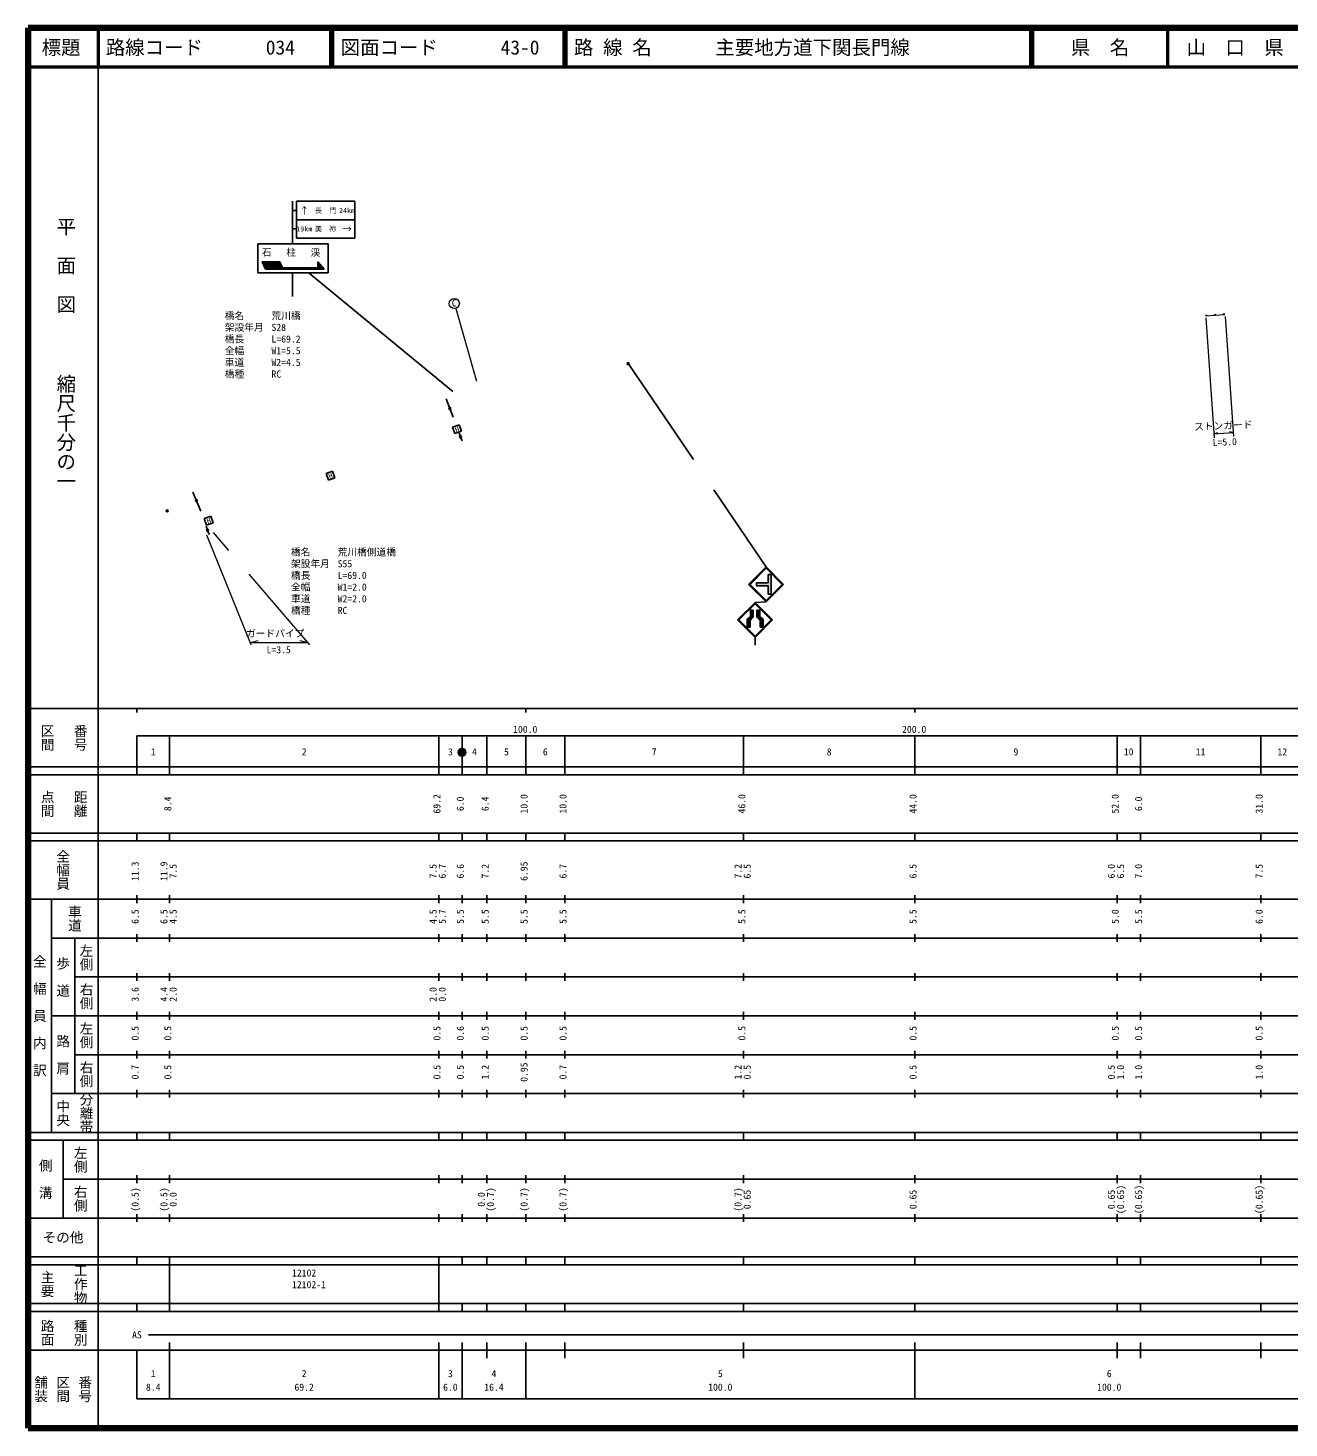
# Model space of a CAD drawing. Units: millimetres on the paper, with parts at other scales. Extents: x 40 to 680, y 20 to 380.
# Drawn here: x 40 to 364.2, y 20 to 380 of the extents above; entities that cross this region are included whole.
import ezdxf
from ezdxf.enums import TextEntityAlignment as Align

# ---------------------------------------------------------------- set-up
doc = ezdxf.new("R2010")
doc.units = ezdxf.units.MM
doc.header["$PDMODE"] = 32
doc.header["$PDSIZE"] = 0.5
for name, color, linetype, lineweight in [('M-BGD', 7, 'Continuous', 25), ('M-STR-HTXT', 7, 'Continuous', 13), ('M-STR-STR1', 1, 'Continuous', 25), ('M-STR-STRC', 7, 'Continuous', 25), ('M-TTL', 2, 'Continuous', 140), ('M-TTL-BAND', 7, 'Continuous', 25), ('M-TTL-LINE', 7, 'Continuous', 50), ('M-TTL-TXT', 7, 'Continuous', 50)]:
    doc.layers.add(name, color=color, linetype=linetype, lineweight=lineweight)
doc.layers.add('M-OTRS', color=6, linetype='Continuous')
doc.styles.add('@ＭＳ ゴシック', font='')
doc.styles.add('ＭＳ ゴシック', font='')
doc.styles.get('@ＭＳ ゴシック').set_extended_font_data('@MS Gothic')
doc.styles.get('ＭＳ ゴシック').set_extended_font_data('MS Gothic')

msp = doc.modelspace()

# ---------------------------------------------------------------- hatches: boundary and pattern name
at = {"layer": 'M-STR-STRC'}
for points in [[(227.289, 237.304), (230.289, 237.304), (230.289, 239.429), (231.039, 239.429), (231.039, 234.429), (230.289, 234.429), (230.289, 236.554), (227.289, 236.554)], [(225.727, 228.78), (225.727, 230.292), (226.477, 230.292), (226.477, 228.47), (225.644, 227.637), (225.644, 225.928), (224.894, 225.928), (224.894, 227.947)], [(227.394, 230.292), (228.144, 230.292), (228.144, 228.78), (228.977, 227.947), (228.977, 225.928), (228.227, 225.928), (228.227, 227.636), (227.394, 228.47)]]:
    msp.add_hatch(color=256, dxfattribs=at).paths.add_polyline_path(points)
at = {"layer": 'M-TTL-BAND'}
msp.add_hatch(color=256, dxfattribs=at).paths.add_polyline_path([(152.57, 193.745, 1), (150.57, 193.745, 1)])

# ---------------------------------------------------------------- linework, layer by layer
at = {"layer": 'M-BGD'}
for p, q in [((149.16, 277.386), (150.858, 277.986)), ((149.76, 275.689), (149.16, 277.386)), ((150.858, 277.986), (151.457, 276.288)), ((151.457, 276.288), (149.76, 275.689)), ((116.633, 265.42), (118.331, 266.019)), ((117.233, 263.723), (116.633, 265.42)), ((118.93, 264.322), (117.233, 263.723)), ((118.331, 266.019), (118.93, 264.322)), ((85.332, 253.868), (87.029, 254.467)), ((85.932, 252.17), (85.332, 253.868)), ((87.629, 252.77), (85.932, 252.17)), ((87.029, 254.467), (87.629, 252.77))]:
    msp.add_line(p, q, dxfattribs=at)
msp.add_circle((194.299, 293.687), 0.25, dxfattribs=at)
at = {"layer": 'M-OTRS'}
for p in [(148.486, 282.189), (151.233, 274.879), (75.79, 255.831), (83.286, 258.468), (86.172, 250.836)]:
    msp.add_point(p, dxfattribs=at)
at = {"layer": 'M-STR-HTXT'}
for p, q in [((149.979, 307.9), (155.343, 289.194)), ((347.754, 306.26), (342.775, 305.906)), ((342.805, 305.473), (344.996, 274.608)), ((347.785, 305.827), (349.975, 274.962)), ((344.922, 275.655), (345.905, 275.964)), ((344.922, 275.655), (349.905, 275.949)), ((349.905, 275.949), (348.892, 276.14)), ((85.907, 249.638), (97.285, 221.492)), ((87.637, 250.237), (91.583, 245.633)), ((96.78, 239.57), (112.389, 221.359)), ((97.1, 221.95), (99.214, 222.49)), ((97.1, 221.95), (111.882, 221.95)), ((111.882, 221.95), (109.894, 222.457))]:
    msp.add_line(p, q, dxfattribs=at)
msp.add_circle((149.609, 309.174), 1.3, dxfattribs=at)
for centre in [(343.024, 305.924), (345.26, 306.083), (347.504, 306.242)]:
    msp.add_arc(centre, 0.25, 4.06018, 184.06018, dxfattribs=at)
at = {"layer": 'M-STR-STR1'}
for p, q in [((147.503, 284.602), (149.346, 279.942)), ((151.592, 273.875), (150.888, 275.819)), ((82.352, 260.667), (84.397, 255.773)), ((85.776, 251.859), (86.555, 249.781))]:
    msp.add_line(p, q, dxfattribs=at)
at = {"layer": 'M-STR-STRC'}
for p, q in [((108.026, 335.457), (108.026, 324.509)), ((109.026, 335.457), (124.026, 335.457)), ((109.026, 335.457), (109.026, 325.957)), ((124.026, 335.457), (124.026, 325.957)), ((108.026, 333.082), (109.026, 333.082)), ((108.026, 328.332), (109.026, 328.332)), ((124.026, 330.707), (109.026, 330.707)), ((99.111, 324.509), (117.164, 324.509)), ((124.026, 325.957), (109.026, 325.957)), ((117.164, 317.04), (117.164, 324.509)), ((105.44, 318.001), (101.069, 318.001)), ((116.149, 318.001), (105.279, 318.001)), ((108.027, 317.04), (108.043, 310.995)), ((149.214, 286.492), (112.418, 316.834)), ((194.598, 293.421), (211.093, 269.021)), ((216.365, 261.222), (229.864, 241.254)), ((225.29, 236.93), (229.79, 241.43)), ((234.29, 236.929), (229.79, 241.43)), ((225.643, 236.93), (229.79, 241.076)), ((233.937, 236.929), (229.79, 241.076)), ((231.039, 239.429), (230.289, 239.429)), ((230.289, 237.304), (230.289, 239.429)), ((231.039, 234.429), (231.039, 239.429)), ((225.29, 236.93), (229.79, 232.429)), ((225.643, 236.93), (229.79, 232.782)), ((227.289, 236.554), (227.289, 237.304)), ((230.289, 237.304), (227.289, 237.304)), ((230.289, 236.554), (227.289, 236.554)), ((229.79, 232.782), (233.937, 236.929)), ((229.79, 232.429), (234.29, 236.929)), ((230.289, 234.429), (230.289, 236.554)), ((231.039, 234.429), (230.289, 234.429)), ((222.436, 227.792), (226.936, 232.292)), ((222.79, 227.792), (226.936, 231.939)), ((226.936, 232.292), (229.79, 232.429)), ((231.436, 227.792), (226.936, 232.292)), ((231.083, 227.792), (226.936, 231.939)), ((222.436, 227.792), (226.936, 223.292)), ((222.79, 227.792), (226.936, 223.645)), ((224.894, 227.947), (225.727, 228.78)), ((224.894, 227.947), (224.894, 225.928)), ((225.644, 227.637), (226.477, 228.47)), ((225.644, 227.637), (225.644, 225.928)), ((225.727, 230.292), (225.727, 228.78)), ((225.727, 230.292), (226.477, 230.292)), ((226.477, 230.292), (226.477, 228.47)), ((226.936, 223.645), (231.083, 227.792)), ((226.936, 223.292), (231.436, 227.792)), ((227.394, 230.292), (227.394, 228.47)), ((227.394, 230.292), (228.144, 230.292)), ((228.227, 227.636), (227.394, 228.47)), ((228.144, 230.292), (228.144, 228.78)), ((228.977, 227.947), (228.144, 228.78)), ((228.227, 227.636), (228.227, 225.928)), ((228.977, 227.947), (228.977, 225.928)), ((224.894, 225.928), (225.644, 225.928)), ((226.936, 223.292), (226.936, 221.292)), ((228.227, 225.928), (228.977, 225.928))]:
    msp.add_line(p, q, dxfattribs=at)
for points in [[(99.111, 324.509), (99.111, 317.04), (110.424, 317.04), (117.164, 317.04)], [(105.447, 318.337), (104.73, 319.907), (100.245, 319.907), (101.069, 318.001)], [(105.443, 318.137), (105.377, 318.137), (104.661, 319.707), (100.489, 319.707), (101.227, 318.001)], [(105.279, 318.001), (104.592, 319.507), (100.733, 319.507), (101.339, 318.107)], [(105.118, 318.001), (104.523, 319.307), (100.978, 319.307), (101.41, 318.307)], [(104.958, 318.001), (104.453, 319.107), (101.222, 319.107), (101.482, 318.507)], [(104.156, 318.001), (104.107, 318.107), (101.339, 318.107)], [(104.316, 318.001), (104.176, 318.307), (101.41, 318.307)], [(104.797, 318.001), (104.384, 318.907), (101.466, 318.907), (101.553, 318.707)], [(104.477, 318.001), (104.246, 318.507), (101.482, 318.507)], [(104.637, 318.001), (104.315, 318.707), (101.553, 318.707)], [(115.93, 318.001), (114.669, 319.448), (114.669, 318.137), (105.377, 318.137)], [(116.149, 318.001), (114.537, 319.85), (114.537, 318.337), (105.447, 318.337)], [(115.711, 318.001), (114.801, 319.045), (114.801, 318.001)], [(115.493, 318.001), (114.933, 318.643), (114.933, 318.001)], [(115.274, 318.001), (115.065, 318.241), (115.065, 318.001)]]:
    msp.add_lwpolyline(points, dxfattribs=at)
at = {"layer": 'M-TTL'}
for p, q in [((40, 380), (40, 20)), ((680, 380), (40, 380)), ((40, 20), (680, 20))]:
    msp.add_line(p, q, dxfattribs=at)
at = {"layer": 'M-TTL-BAND'}
for p, q in [((58, 370), (58, 20)), ((40, 205), (579, 205)), ((68, 205), (68, 204)), ((168, 205), (168, 204)), ((268, 205), (268, 204)), ((68, 198), (579, 198)), ((68, 198), (68, 188)), ((76.4, 188), (76.4, 198)), ((145.6, 188), (145.6, 198)), ((151.6, 188), (151.6, 198)), ((158, 188), (158, 198)), ((168, 188), (168, 198)), ((178, 188), (178, 198)), ((224, 188), (224, 198)), ((268, 188), (268, 198)), ((320, 188), (320, 198)), ((326, 188), (326, 198)), ((357, 188), (357, 198)), ((40, 190), (579, 190)), ((40, 188), (579, 188)), ((40, 173), (579, 173)), ((68, 171), (68, 173)), ((76.4, 171), (76.4, 173)), ((145.6, 171), (145.6, 173)), ((151.6, 171), (151.6, 173)), ((158, 171), (158, 173)), ((168, 171), (168, 173)), ((178, 171), (178, 173)), ((224, 171), (224, 173)), ((268, 171), (268, 173)), ((320, 171), (320, 173)), ((326, 171), (326, 173)), ((357, 171), (357, 173)), ((40, 171), (579, 171)), ((40, 156), (579, 156)), ((46, 96), (46, 156)), ((68, 155), (68, 157)), ((76.4, 155), (76.4, 157)), ((145.6, 155), (145.6, 157)), ((151.6, 155), (151.6, 157)), ((158, 155), (158, 157)), ((168, 155), (168, 157)), ((178, 155), (178, 157)), ((224, 155), (224, 157)), ((268, 155), (268, 157)), ((320, 155), (320, 157)), ((326, 155), (326, 157)), ((357, 155), (357, 157)), ((46, 146), (579, 146)), ((52, 146), (52, 106)), ((68, 145), (68, 147)), ((76.4, 145), (76.4, 147)), ((145.6, 145), (145.6, 147)), ((151.6, 145), (151.6, 147)), ((158, 145), (158, 147)), ((168, 145), (168, 147)), ((178, 145), (178, 147)), ((224, 145), (224, 147)), ((268, 145), (268, 147)), ((320, 145), (320, 147)), ((326, 145), (326, 147)), ((357, 145), (357, 147)), ((68, 135), (68, 137)), ((76.4, 135), (76.4, 137)), ((145.6, 135), (145.6, 137)), ((151.6, 135), (151.6, 137)), ((158, 135), (158, 137)), ((168, 135), (168, 137)), ((178, 135), (178, 137)), ((224, 135), (224, 137)), ((268, 135), (268, 137)), ((320, 135), (320, 137)), ((326, 135), (326, 137)), ((357, 135), (357, 137)), ((52, 136), (579, 136)), ((46, 126), (579, 126)), ((68, 125), (68, 127)), ((76.4, 125), (76.4, 127)), ((145.6, 125), (145.6, 127)), ((151.6, 125), (151.6, 127)), ((158, 125), (158, 127)), ((168, 125), (168, 127)), ((178, 125), (178, 127)), ((224, 125), (224, 127)), ((268, 125), (268, 127)), ((320, 125), (320, 127)), ((326, 125), (326, 127)), ((357, 125), (357, 127)), ((52, 116), (579, 116)), ((68, 115), (68, 117)), ((76.4, 115), (76.4, 117)), ((145.6, 115), (145.6, 117)), ((151.6, 115), (151.6, 117)), ((158, 115), (158, 117)), ((168, 115), (168, 117)), ((178, 115), (178, 117)), ((224, 115), (224, 117)), ((268, 115), (268, 117)), ((320, 115), (320, 117)), ((326, 115), (326, 117)), ((357, 115), (357, 117)), ((46, 106), (579, 106)), ((68, 105), (68, 107)), ((76.4, 105), (76.4, 107)), ((145.6, 105), (145.6, 107)), ((151.6, 105), (151.6, 107)), ((158, 105), (158, 107)), ((168, 105), (168, 107)), ((178, 105), (178, 107)), ((224, 105), (224, 107)), ((268, 105), (268, 107)), ((320, 105), (320, 107)), ((326, 105), (326, 107)), ((357, 105), (357, 107)), ((40, 96), (579, 96)), ((40, 94), (579, 94)), ((49, 94), (49, 74)), ((68, 94), (68, 96)), ((76.4, 94), (76.4, 96)), ((145.6, 94), (145.6, 96)), ((151.6, 94), (151.6, 96)), ((158, 94), (158, 96)), ((168, 94), (168, 96)), ((178, 94), (178, 96)), ((224, 94), (224, 96)), ((268, 94), (268, 96)), ((320, 94), (320, 96)), ((326, 94), (326, 96)), ((357, 94), (357, 96)), ((49, 84), (579, 84)), ((68, 83), (68, 85)), ((76.4, 83), (76.4, 85)), ((145.6, 83), (145.6, 85)), ((151.6, 83), (151.6, 85)), ((158, 83), (158, 85)), ((168, 83), (168, 85)), ((178, 83), (178, 85)), ((224, 83), (224, 85)), ((268, 83), (268, 85)), ((320, 83), (320, 85)), ((326, 83), (326, 85)), ((357, 83), (357, 85)), ((40, 74), (579, 74)), ((68, 73), (68, 75)), ((76.4, 73), (76.4, 75)), ((145.6, 73), (145.6, 75)), ((151.6, 73), (151.6, 75)), ((158, 73), (158, 75)), ((168, 73), (168, 75)), ((178, 73), (178, 75)), ((224, 73), (224, 75)), ((268, 73), (268, 75)), ((320, 73), (320, 75)), ((326, 73), (326, 75)), ((357, 73), (357, 75)), ((40, 64), (579, 64)), ((40, 62), (579, 62)), ((68, 62), (68, 64)), ((76.4, 62), (76.4, 64)), ((76.4, 52), (76.4, 62)), ((145.6, 62), (145.6, 64)), ((145.6, 52), (145.6, 62)), ((151.6, 62), (151.6, 64)), ((158, 62), (158, 64)), ((168, 62), (168, 64)), ((178, 62), (178, 64)), ((224, 62), (224, 64)), ((268, 62), (268, 64)), ((320, 62), (320, 64)), ((326, 62), (326, 64)), ((357, 62), (357, 64)), ((40, 52), (579, 52)), ((68, 50), (68, 52)), ((76.4, 50), (76.4, 52)), ((145.6, 50), (145.6, 52)), ((151.6, 50), (151.6, 52)), ((158, 50), (158, 52)), ((168, 50), (168, 52)), ((178, 50), (178, 52)), ((224, 50), (224, 52)), ((268, 50), (268, 52)), ((320, 50), (320, 52)), ((326, 50), (326, 52)), ((357, 50), (357, 52)), ((40, 50), (579, 50)), ((71, 44), (565, 44)), ((40, 40), (579, 40)), ((68, 40), (68, 27.5)), ((76.4, 27.5), (76.4, 42)), ((145.6, 27.5), (145.6, 42)), ((151.6, 27.5), (151.6, 42)), ((158, 38), (158, 42)), ((168, 27.5), (168, 42)), ((178, 38), (178, 42)), ((224, 38), (224, 42)), ((268, 27.5), (268, 42)), ((320, 38), (320, 42)), ((326, 38), (326, 42)), ((357, 38), (357, 42)), ((68, 27.5), (579, 27.5))]:
    msp.add_line(p, q, dxfattribs=at)
msp.add_lwpolyline([(152.57, 193.745, 1), (150.57, 193.745, 1)], format="xyb", close=True, dxfattribs=at)
msp.add_circle((151.57, 193.745), 1, dxfattribs=at)
at = {"layer": 'M-TTL-LINE'}
for p, q in [((58, 380), (58, 370)), ((117.75, 380), (117.75, 370)), ((118.25, 380), (118.25, 370)), ((177.75, 380), (177.75, 370)), ((178.25, 380), (178.25, 370)), ((297.75, 380), (297.75, 370)), ((298.25, 380), (298.25, 370)), ((333, 380), (333, 370)), ((40, 370), (680, 370))]:
    msp.add_line(p, q, dxfattribs=at)

# ---------------------------------------------------------------- texts
at = {"layer": 'M-BGD', "style": 'ＭＳ ゴシック'}
for p in [(150.309, 276.837), (117.782, 264.871), (86.48, 253.319)]:
    msp.add_text('H', height=1.32, rotation=19.456, dxfattribs=at).set_placement(p, align=Align.MIDDLE_CENTER)
at = {"layer": 'M-STR-HTXT', "style": 'ＭＳ ゴシック'}
for s, p in [('C', (148.95, 307.835)), ('橋名', (90.596, 304.555)), ('荒川橋', (102.596, 304.555)), ('架設年月', (90.596, 301.555)), ('S28', (102.596, 301.555)), ('橋長', (90.596, 298.555)), ('L=69.2', (102.596, 298.555)), ('全幅', (90.596, 295.555)), ('車道', (90.596, 292.555)), ('W1=5.5', (102.596, 295.555)), ('橋種', (90.596, 289.555)), ('W2=4.5', (102.596, 292.555)), ('RC', (102.596, 289.555)), ('橋名', (107.615, 243.774)), ('荒川橋側道橋', (119.615, 243.774)), ('架設年月', (107.615, 240.774)), ('S55', (119.615, 240.774)), ('橋長', (107.615, 237.774)), ('L=69.0', (119.615, 237.774)), ('全幅', (107.615, 234.774)), ('車道', (107.615, 231.774)), ('W2=2.0', (119.614, 231.773)), ('W1=2.0', (119.615, 234.774)), ('橋種', (107.615, 228.774)), ('RC', (119.615, 228.774)), ('ガードパイプ', (96.036, 222.834)), ('L=3.5', (101.345, 218.661))]:
    msp.add_text(s, height=1.833, dxfattribs=at).set_placement(p, align=Align.BOTTOM_LEFT)
for s, rotation, p in [('ストンガード', 2.465, (347.384, 276.287)), ('L=5.0', 2.663, (347.763, 272.085))]:
    msp.add_text(s, height=1.833, rotation=rotation, dxfattribs=at).set_placement(p, align=Align.BOTTOM_CENTER)
at = {"layer": 'M-STR-STRC', "style": 'ＭＳ ゴシック'}
for s, height, p in [('↑', 1.833, (111.026, 333.082)), ('長\u3000門', 1.32, (116.526, 333.082)), ('24km', 1.32, (122.026, 333.082)), ('19km', 1.32, (111.026, 328.332)), ('美\u3000祢', 1.32, (116.526, 328.332)), ('→', 1.833, (122.026, 328.332))]:
    msp.add_text(s, height=height, dxfattribs=at).set_placement(p, align=Align.MIDDLE_CENTER)
at = {"layer": 'M-STR-STRC', "insert": (107.965, 321.156), "char_height": 1.833, "attachment_point": 8, "style": 'ＭＳ ゴシック'}
msp.add_mtext('\\T1.25;石\u3000柱\u3000渓', dxfattribs=at)
at = {"layer": 'M-TTL-BAND', "style": '@ＭＳ ゴシック'}
for s, p in [('平  面  図', (49.777, 306.475)), ('縮尺千分の一', (49.777, 261.03))]:
    msp.add_text(s, height=3.666, rotation=270, dxfattribs=at).set_placement(p, align=Align.MIDDLE_RIGHT)
for s, p in [('区間', (45, 197.5)), ('番号', (53.5, 197.5)), ('点間', (45, 180.5)), ('距離', (53.5, 180.5)), ('全幅員', (49, 163.5)), ('車道', (52, 151)), ('左側', (55, 141)), ('全\u3000幅\u3000員\u3000内\u3000訳', (43, 126)), ('歩\u3000道', (49, 136)), ('右側', (55, 131)), ('左側', (55, 121)), ('路\u3000肩', (49, 116)), ('右側', (55, 111)), ('分離帯', (55, 101)), ('中央', (49, 101)), ('左側', (53.5, 89)), ('側\u3000溝', (44.5, 84)), ('右側', (53.5, 79)), ('工作物', (53.5, 57)), ('主要', (45, 57)), ('路面', (45, 44.5)), ('種別', (53.5, 44.5)), ('舗装', (43.333, 30)), ('区間', (49, 30)), ('番号', (54.667, 30))]:
    msp.add_text(s, height=2.566, rotation=270, dxfattribs=at).set_placement(p, align=Align.MIDDLE_CENTER)
at = {"layer": 'M-TTL-BAND', "style": 'ＭＳ ゴシック'}
for s, p in [('100.0', (167.844, 198.195)), ('200.0', (267.844, 198.195)), ('1', (72.2, 192.405)), ('2', (111, 192.405)), ('3', (148.6, 192.405)), ('4', (154.8, 192.405)), ('5', (163, 192.405)), ('6', (173, 192.405)), ('7', (201, 192.405)), ('8', (246, 192.405)), ('9', (294, 192.405)), ('10', (323, 192.405)), ('11', (341.5, 192.405)), ('12', (362.5, 192.405)), ('AS', (68, 42.5)), ('1', (72.2, 32.523)), ('2', (111, 32.523)), ('3', (148.6, 32.523)), ('4', (159.8, 32.523)), ('5', (218, 32.523)), ('6', (318, 32.523)), ('8.4', (72.2, 29.033)), ('69.2', (111, 29.033)), ('6.0', (148.6, 29.033)), ('16.4', (159.8, 29.033)), ('100.0', (218, 29.033)), ('100.0', (318, 29.033))]:
    msp.add_text(s, height=1.833, dxfattribs=at).set_placement(p, align=Align.BOTTOM_CENTER)
for s, p in [('8.4', (77.4, 180.5)), ('69.2', (146.6, 180.5)), ('6.0', (152.6, 180.5)), ('6.4', (159, 180.5)), ('10.0', (169, 180.5)), ('10.0', (179, 180.5)), ('46.0', (225, 180.5)), ('44.0', (269, 180.5)), ('52.0', (321, 180.5)), ('6.0', (327, 180.5)), ('31.0', (358, 180.5)), ('11.3', (69, 163.174)), ('11.9', (76.4, 163.174)), ('7.5', (78.77, 163.174)), ('7.5', (145.6, 163.174)), ('6.7', (147.97, 163.174)), ('6.6', (152.6, 163.174)), ('7.2', (159, 163.174)), ('6.95', (169, 163.174)), ('6.7', (179, 163.174)), ('7.2', (224, 163.174)), ('6.5', (226.37, 163.174)), ('6.5', (269, 163.174)), ('6.0', (320, 163.174)), ('6.5', (322.37, 163.174)), ('7.0', (327, 163.174)), ('7.5', (358, 163.174)), ('6.5', (69, 151.5)), ('6.5', (76.4, 151.5)), ('4.5', (78.77, 151.5)), ('4.5', (145.6, 151.5)), ('5.7', (147.97, 151.5)), ('5.5', (152.6, 151.5)), ('5.5', (159, 151.5)), ('5.5', (169, 151.5)), ('5.5', (179, 151.5)), ('5.5', (225, 151.5)), ('5.5', (269, 151.5)), ('5.0', (321, 151.5)), ('5.5', (327, 151.5)), ('6.0', (358, 151.5)), ('3.6', (69, 131.5)), ('4.4', (76.4, 131.5)), ('2.0', (78.77, 131.5)), ('2.0', (145.6, 131.5)), ('0.0', (147.97, 131.5)), ('0.5', (69, 121.5)), ('0.5', (77.4, 121.5)), ('0.5', (146.6, 121.5)), ('0.6', (152.6, 121.5)), ('0.5', (159, 121.5)), ('0.5', (169, 121.5)), ('0.5', (179, 121.5)), ('0.5', (225, 121.5)), ('0.5', (269, 121.5)), ('0.5', (321, 121.5)), ('0.5', (327, 121.5)), ('0.5', (358, 121.5)), ('0.7', (69, 111.5)), ('0.5', (77.4, 111.5)), ('0.5', (146.6, 111.5)), ('0.5', (152.6, 111.5)), ('1.2', (159, 111.5)), ('0.95', (169, 111.5)), ('0.7', (179, 111.5)), ('1.2', (224, 111.5)), ('0.5', (226.37, 111.5)), ('0.5', (269, 111.5)), ('0.5', (320, 111.5)), ('1.0', (322.37, 111.5)), ('1.0', (327, 111.5)), ('1.0', (358, 111.5)), ('(0.5)', (69, 78.764)), ('(0.5)', (76.4, 78.764)), ('0.0', (78.77, 78.764)), ('0.0', (158, 78.764)), ('(0.7)', (160.37, 78.764)), ('(0.7)', (169, 78.764)), ('(0.7)', (179, 78.764)), ('(0.7)', (224, 78.764)), ('0.65', (226.37, 78.764)), ('0.65', (269, 78.764)), ('0.65', (320, 78.764)), ('(0.65)', (322.37, 78.764)), ('(0.65)', (327, 78.764)), ('(0.65)', (358, 78.764))]:
    msp.add_text(s, height=1.833, rotation=90, dxfattribs=at).set_placement(p, align=Align.BOTTOM_CENTER)
msp.add_text('その他', height=2.566, dxfattribs=at).set_placement((49, 69), align=Align.MIDDLE_CENTER)
for s, p in [('12102', (107.875, 58.405)), ('12102-1', (107.875, 55.405))]:
    msp.add_text(s, height=1.833, dxfattribs=at).set_placement(p, align=Align.BOTTOM_LEFT)
at = {"layer": 'M-TTL-TXT', "style": 'ＭＳ ゴシック'}
for s, p in [('標題', (48.5, 375)), ('県\u3000名', (315.625, 375)), ('山\u3000口\u3000県', (350.375, 375))]:
    msp.add_text(s, height=3.666, dxfattribs=at).set_placement(p, align=Align.MIDDLE_CENTER)
for s, p in [('路線コード', (60, 375)), ('034', (101.142, 375)), ('図面コード', (120.38, 375)), ('43-0', (161.521, 375)), ('路 線 名', (180.38, 375)), ('主要地方道下関長門線', (216.734, 375))]:
    msp.add_text(s, height=3.666, dxfattribs=at).set_placement(p, align=Align.MIDDLE_LEFT)

doc.saveas('drawing.dxf')
